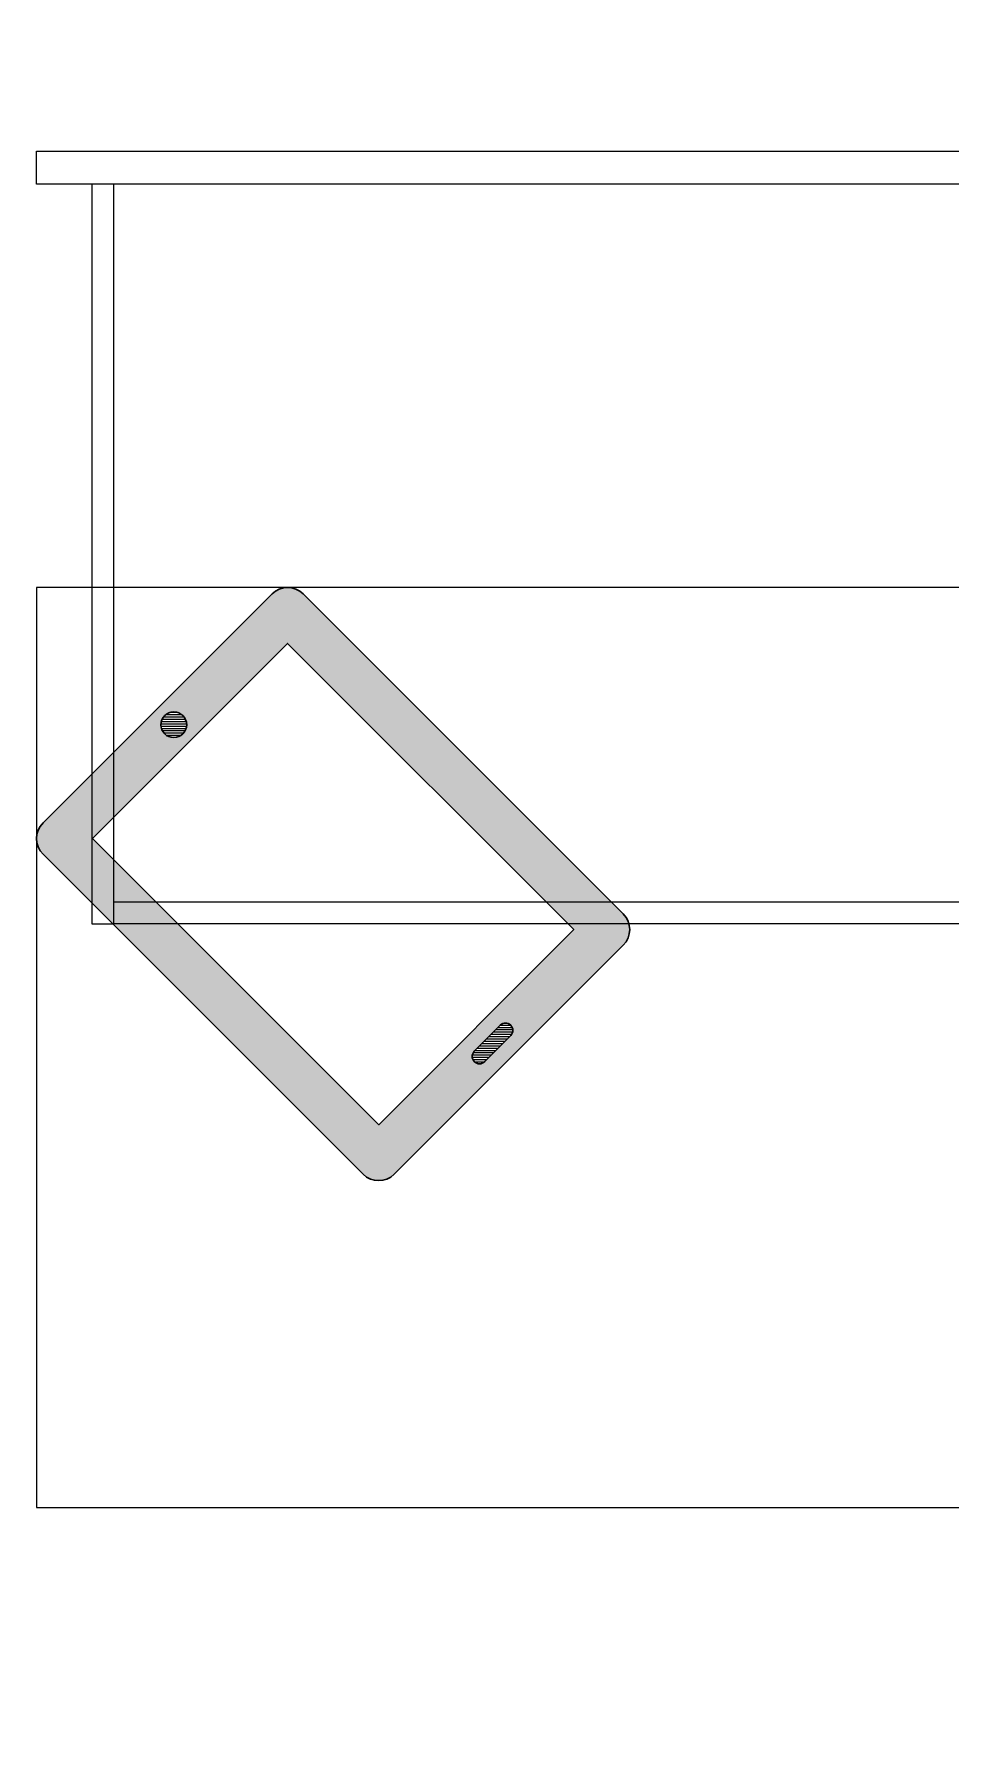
# Model space of a CAD drawing. Header units: millimetres. Extents: x 7389 to 27936, y -894474 to -881284.
# Drawn here: x 24827 to 25325, y -890972 to -890036 of the extents above; entities that cross this region are included whole.
import ezdxf

# ---------------------------------------------------------------- set-up
doc = ezdxf.new("R2010")
doc.units = ezdxf.units.MM
doc.header["$LTSCALE"] = 40
doc.header["$MEASUREMENT"] = 0
for name, color, linetype, lineweight in [('LENS_FURNITURE', 13, 'Continuous', 9), ('LENS_PARTITION', 21, 'Continuous', 25), ('Steps', 4, 'Continuous', 9)]:
    doc.layers.add(name, color=color, linetype=linetype, lineweight=lineweight)
doc.styles.get("Standard").update_dxf_attribs({"font": 'ARIALN.TTF'})
doc.dimstyles.new('100MM', dxfattribs={"dimtxt": 100, "dimasz": 50, "dimexe": 50, "dimexo": 50, "dimtad": 1, "dimdec": 0, "dimtxsty": 'Standard', "dimblk": 'OBLIQUE', "dimcen": 2.5, "dimdle": 50, "dimclrd": 256, "dimclre": 256, "dimclrt": 1, "dimadec": 0, "dimazin": 0, "dimtfac": 1, "dimtdec": 0, "dimtmove": 0, "dimatfit": 3, "dimfxl": 50, "dimfxlon": 1, "dimlwd": -1, "dimlwe": -1, "dimarcsym": 0})

# ---------------------------------------------------------------- blocks, each defined once
blk = doc.blocks.new('_Oblique')
at = {"color": 0, "linetype": 'ByBlock', "lineweight": -2}
blk.add_line((-0.5, -0.5), (0.5, 0.5), dxfattribs=at)
blk = doc.blocks.new('servgewrgtrs')
at = {"layer": 'LENS_FURNITURE', "true_color": 0xc7c8ca}
h = blk.add_hatch(color=9, dxfattribs=at)
h.dxf.hatch_style = 1
edge = h.paths.add_edge_path()
edge.add_line((-8.54246803093703, -981.967020192067), (115.9083254579454, -857.5162267031847))
edge.add_arc((107.4230440836399, -849.030945328879), 12.00000000009463, 315, 405)
edge.add_line((115.9083254579454, -840.5456639545736), (-58.03994271345435, -666.5973957831739))
edge.add_arc((-66.52522408775982, -675.0826771574793), 12.00000000009463, 45.00000000000002, 135)
edge.add_line((-75.01050546206531, -666.5973957831739), (-199.4612989509478, -791.0481892720563))
edge.add_arc((-190.9760175766423, -799.5334706454305), 11.99999999943609, 135.0000000031443, 225.0000000031443)
edge.add_line((-199.4612989500165, -808.0187520197359), (-25.5130307786167, -981.9670201911359))
edge.add_arc((-17.0277494043112, -973.4817388177615), 11.99999999943609, 224.9999999968557, 314.9999999968557)
h.paths.add_polyline_path([(-17.02774940524252, -955.0969625067663), (89.03826777357607, -849.0309453279477), (-66.52522408775982, -693.4674534666119), (-172.5912412665784, -799.5334706454305)], flags=16)
edge = h.paths.add_edge_path(flags=16)
edge.add_line((-138.2965623782947, -741.9042679787381), (-124.1544267544522, -727.7621323548956))
edge.add_arc((-121.3259996296838, -730.5905594796641), 4.000000000031544, 45, 135, ccw=False)
edge.add_arc((-121.3259996296838, -730.5905594796641), 4.000000000031544, -45, 45, ccw=False)
edge.add_line((-118.4975725049153, -733.4189866044326), (-132.6397081287578, -747.561122228275))
edge.add_arc((-135.4681352535263, -744.7326951035066), 4.000000000031544, 225, 315, ccw=False)
edge.add_arc((-135.4681352535263, -744.7326951035066), 4.000000000031544, 135, 225, ccw=False)
edge = h.paths.add_edge_path(flags=16)
edge.add_arc((44.84409394953398, -910.9027886827243), 7, 0, 360)
at = {"layer": 'LENS_FURNITURE', "lineweight": 0, "true_color": 0x939598}
h = blk.add_hatch(dxfattribs=at)
h.set_pattern_fill('ANSI31', color=252, scale=10, angle=405)
h.set_pattern_definition([(90, (-3772352.875833935, -3684050.327587578), (-1.25, 2e-16), [])])
edge = h.paths.add_edge_path()
edge.add_line((-138.2965623782947, -741.9042679787381), (-124.1544267544522, -727.7621323548956))
edge.add_arc((-121.3259996296838, -730.5905594796641), 4.000000000031544, 45, 135, ccw=False)
edge.add_arc((-121.3259996296838, -730.5905594796641), 4.000000000031544, -45, 45, ccw=False)
edge.add_line((-118.4975725049153, -733.4189866044326), (-132.6397081287578, -747.561122228275))
edge.add_arc((-135.4681352535263, -744.7326951035066), 4.000000000031544, 225, 315, ccw=False)
edge.add_arc((-135.4681352535263, -744.7326951035066), 4.000000000031544, 135, 225, ccw=False)
edge = h.paths.add_edge_path()
edge.add_arc((44.84409394953398, -910.9027886827243), 7, 0, 360)
at = {"layer": 'LENS_FURNITURE'}
blk.add_lwpolyline([(119.4230440827086, -352.4817388160154), (119.4230440827086, -985.4817388160155), (-380.5769559172913, -985.4817388160155), (-380.5769559172913, -352.4817388160154)], close=True, dxfattribs=at)
at = {"layer": 'LENS_FURNITURE', "color": 146, "true_color": 0x105689}
for points in [[(338.5359051078558, -352.4817388160154), (338.5359051078558, -985.4817388160155), (356.5359051078558, -985.4817388160155), (356.5359051078558, -352.4817388160154)], [(-63.4640948921442, -394.4817388160154), (-63.4640948921442, -943.4817388160153), (-51.4640948921442, -943.4817388160153), (-51.4640948921442, -394.4817388160154)], [(-63.4640948921442, -955.4817388160154), (-63.4640948921442, -943.4817388160153), (338.5359051078558, -943.4817388160153), (338.5359051078558, -955.4817388160154)]]:
    blk.add_lwpolyline(points, close=True, dxfattribs=at)
at = {"layer": 'LENS_FURNITURE', "color": 18, "lineweight": 30, "true_color": 0x000000}
for points in [[(-8.54246803093703, -981.967020192067), (115.9083254579454, -857.5162267031847, 0.4142135623730951), (115.9083254579454, -840.5456639545736), (-58.03994271345434, -666.5973957831739, 0.4142135623730951), (-75.01050546206531, -666.5973957831739), (-199.4612989509478, -791.0481892720563, 0.4142135623730951), (-199.4612989500165, -808.0187520197359), (-25.51303077861669, -981.9670201911359, 0.4142135623730951)], [(-138.2965623782947, -741.9042679787381), (-124.1544267544522, -727.7621323548956, -0.4142135623730951), (-118.4975725049153, -727.7621323548956), (-118.4975725049153, -727.7621323548956, -0.4142135623730951), (-118.4975725049153, -733.4189866044326), (-132.6397081287578, -747.561122228275, -0.4142135623730951), (-138.2965623782947, -747.561122228275), (-138.2965623782947, -747.561122228275, -0.4142135623730951)]]:
    blk.add_lwpolyline(points, format="xyb", close=True, dxfattribs=at)
blk.add_lwpolyline([(-17.02774940524252, -955.0969625067663), (89.03826777357607, -849.0309453279477), (-66.52522408775982, -693.4674534666119), (-172.5912412665784, -799.5334706454305)], close=True, dxfattribs=at)
blk.add_circle((44.84409394953398, -910.9027886827243), 7, dxfattribs=at)
blk = doc.blocks.new('sergrewvea')
at = {"layer": 'Steps'}
blk.add_leader([(-1500, -2250), (-1500, -500), (-500, -500), (-500, -3750), (-2371.290450036526, -3750)], dimstyle='100MM', override={"dimasz": 222, "dimtad": 0, "dimfxl": 300, "dimarcsym": 1}, dxfattribs=at)

msp = doc.modelspace()

# ---------------------------------------------------------------- block references
at = {"layer": 'LENS_PARTITION', "xscale": -1, "rotation": 270}
msp.add_blockref('servgewrgtrs', (25813.65376295051, -890455.5416515458), dxfattribs=at)
at = {"layer": 'Steps'}
msp.add_blockref('sergrewvea', (27338.65376294678, -888871.073011915), dxfattribs=at)

doc.saveas('drawing.dxf')
